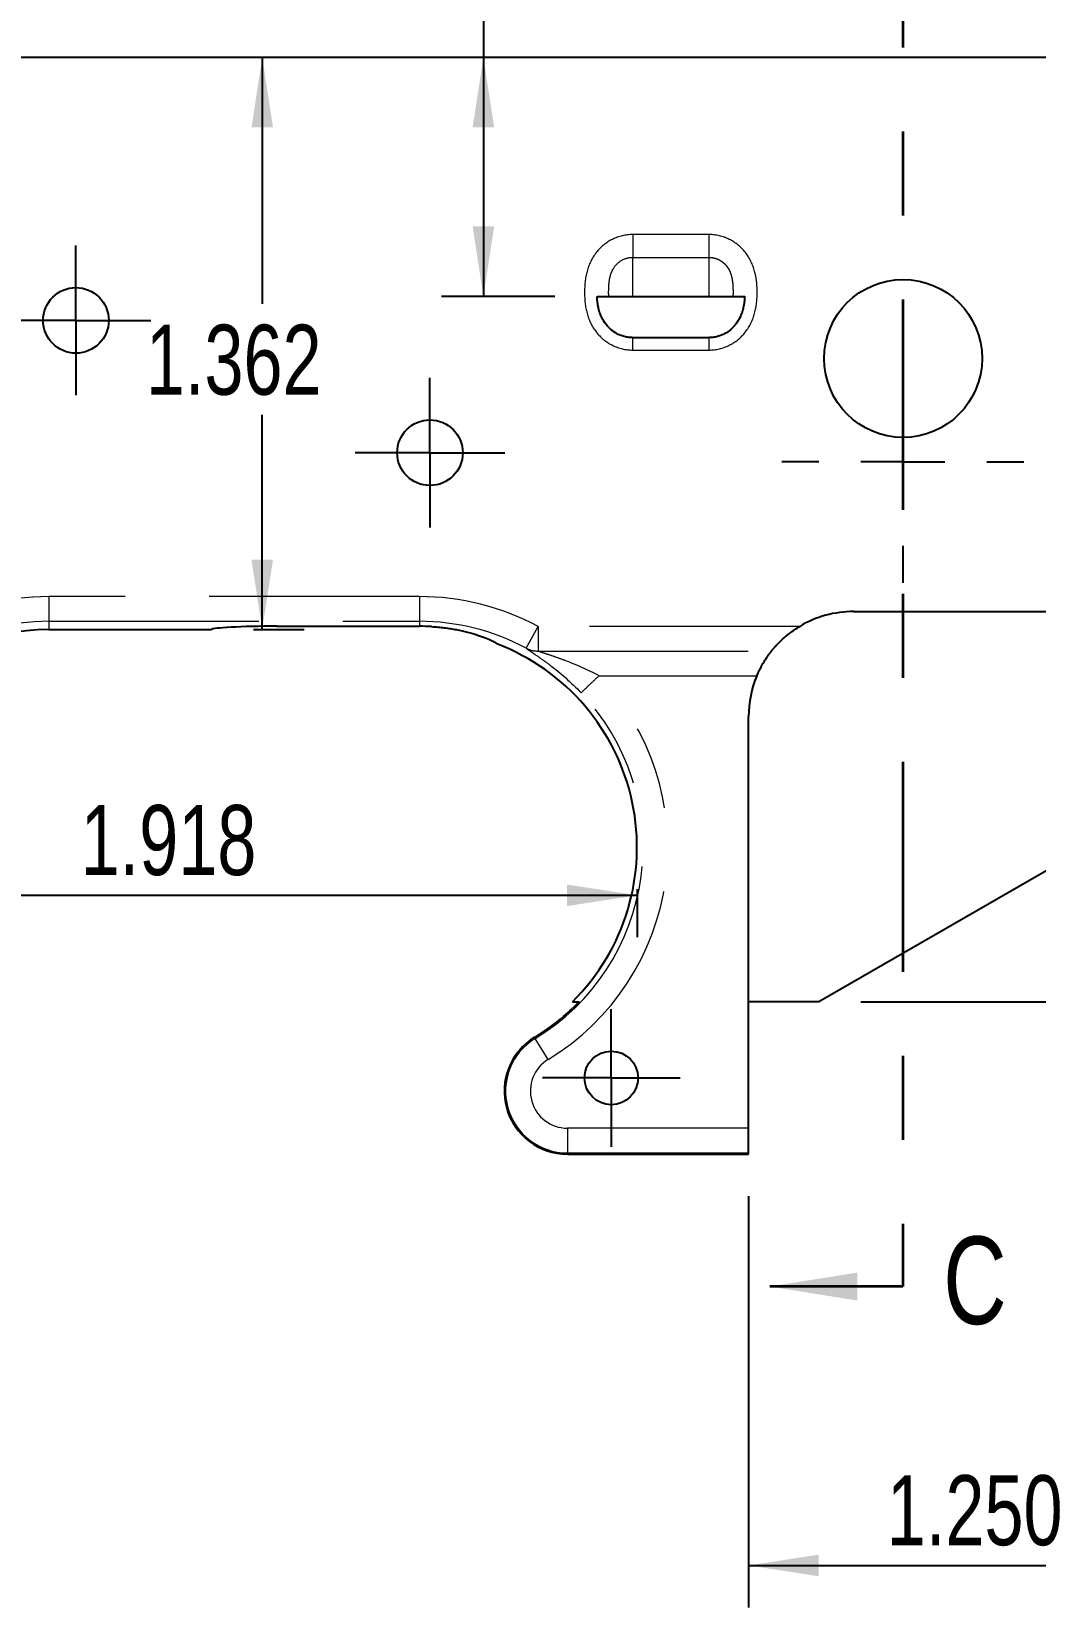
# Model space of a CAD drawing. Header units: inches. Extents: x 0.2 to 16.8, y 0.2 to 10.8.
# Drawn here: x 14.311 to 15.505, y 5.488 to 7.364 of the extents above; entities that cross this region are included whole.
import ezdxf

# ---------------------------------------------------------------- set-up
doc = ezdxf.new("R2010")
doc.units = ezdxf.units.IN
doc.header["$MEASUREMENT"] = 0
doc.linetypes.add('CENTER', pattern=[0.4, 0.25, -0.05, 0.05, -0.05])
doc.linetypes.add('PHANTOM', pattern=[0.5, 0.25, -0.05, 0.05, -0.05, 0.05, -0.05])
doc.layers.add('FORMAT', color=7, linetype='Continuous')
doc.styles.add('SLDTEXTSTYLE0', font='TXT', dxfattribs={"width": 0.75})
doc.dimstyles.new('SLDDIMSTYLE14', dxfattribs={"dimtxt": 0.083333, "dimasz": 0.083333, "dimexe": 0, "dimexo": 0.0625, "dimgap": 0.020833, "dimtad": 0, "dimtih": 1, "dimtoh": 1, "dimdec": 3, "dimlfac": 2, "dimrnd": 1e-09, "dimzin": 12, "dimdsep": 46, "dimtxsty": 'SLDTEXTSTYLE0', "dimsah": 1, "dimcen": 0.09, "dimadec": 0, "dimazin": 3, "dimtfac": 1, "dimtdec": 3, "dimtofl": 0, "dimtmove": 0, "dimatfit": 3, "dimfxl": 1, "dimfrac": 2, "dimtolj": 1, "dimtzin": 12, "dimarcsym": 0})
doc.dimstyles.new('SLDDIMSTYLE17', dxfattribs={"dimtxt": 0.083333, "dimasz": 0.083333, "dimexe": 0, "dimexo": 0.0625, "dimgap": 0.020833, "dimtad": 2, "dimdec": 3, "dimlfac": 2, "dimrnd": 1e-09, "dimzin": 12, "dimdsep": 46, "dimtxsty": 'SLDTEXTSTYLE0', "dimsah": 1, "dimcen": 0.09, "dimadec": 0, "dimazin": 3, "dimtfac": 1, "dimtdec": 3, "dimtofl": 0, "dimtmove": 0, "dimatfit": 3, "dimfxl": 1, "dimfrac": 2, "dimtolj": 1, "dimtzin": 12, "dimarcsym": 0})
doc.dimstyles.new('SLDDIMSTYLE28', dxfattribs={"dimtxt": 0.083333, "dimasz": 0.083333, "dimexe": 0, "dimexo": 0.0625, "dimgap": 0.020833, "dimtad": 2, "dimdec": 3, "dimlfac": 2, "dimrnd": 1e-09, "dimzin": 4, "dimdsep": 46, "dimtxsty": 'SLDTEXTSTYLE0', "dimsah": 1, "dimcen": 0.09, "dimadec": 0, "dimazin": 1, "dimtfac": 1, "dimtdec": 3, "dimtofl": 0, "dimtmove": 0, "dimatfit": 3, "dimfxl": 1, "dimfrac": 2, "dimtolj": 1, "dimtzin": 12, "dimarcsym": 0})
doc.dimstyles.new('SLDDIMSTYLE8', dxfattribs={"dimtxt": 0.083333, "dimasz": 0.083333, "dimexe": 0, "dimexo": 0.0625, "dimgap": 0.020833, "dimtad": 0, "dimtih": 1, "dimtoh": 1, "dimdec": 3, "dimlfac": 2, "dimrnd": 1e-09, "dimzin": 4, "dimdsep": 46, "dimtxsty": 'SLDTEXTSTYLE0', "dimsah": 1, "dimcen": 0, "dimadec": 0, "dimazin": 1, "dimtfac": 1, "dimtdec": 3, "dimtofl": 0, "dimtmove": 0, "dimatfit": 3, "dimfxl": 1, "dimfrac": 2, "dimtolj": 1, "dimtzin": 12, "dimarcsym": 0})

# ---------------------------------------------------------------- blocks, each defined once
blk = doc.blocks.new('SW_SYMBOL_HOLE_SPOT')
at = {"layer": 'FORMAT', "color": 0}
for p, q in [((0, 34.45), (0, 2.95)), ((62.99, 2.95), (62.99, 34.45)), ((0, 2.95), (62.99, 2.95))]:
    blk.add_line(p, q, dxfattribs=at)
blk = doc.blocks.new('SW_SYMBOL_HOLE_DEPTH')
at = {"layer": 'FORMAT', "color": 0}
for p, q in [((0, 34.45), (31.5, 34.45)), ((15.75, 34.45), (15.75, 2.95)), ((3.94, 21.85), (15.75, 2.95)), ((27.56, 21.85), (15.75, 2.95))]:
    blk.add_line(p, q, dxfattribs=at)
blk = doc.blocks.new('_D_31')
at = {"layer": 'FORMAT'}
for p, q in [((15.7496, 8.3216), (15.5308, 8.3216)), ((15.7496, 7.2707), (15.7496, 8.3216))]:
    blk.add_line(p, q, dxfattribs=at)
blk.add_solid([(15.7496, 7.2707), (15.7624, 7.354), (15.7368, 7.354)], dxfattribs=at)
at = {"layer": 'FORMAT', "xscale": 0.0027037109, "yscale": 0.0027037109, "zscale": 0.0027037109}
for name, p in [('SW_SYMBOL_HOLE_SPOT', (14.4753, 8.2007)), ('SW_SYMBOL_HOLE_DEPTH', (15.103, 8.2007))]:
    blk.add_blockref(name, p, dxfattribs=at)
at = {"layer": 'FORMAT', "attachment_point": 1, "style": 'SLDTEXTSTYLE0'}
for s, insert, char_height in [('%%c', (14.5309, 8.429), 0.08333), ('.440 THRU ALL', (14.688, 8.429), 0.083333), ('%%c', (14.7004, 8.2966), 0.08333), ('.252', (14.8574, 8.2966), 0.08333), ('.050', (15.2534, 8.2966), 0.08333)]:
    blk.add_mtext(s, dxfattribs=dict(at, insert=insert, char_height=char_height))
blk = doc.blocks.new('_D_33')
at = {"layer": 'FORMAT'}
for p, q in [((14.5984, 7.5986), (14.8484, 7.5986)), ((14.8484, 7.5986), (14.8484, 7.3327)), ((14.8484, 7.3327), (14.8484, 7.0482)), ((14.9336, 7.0482), (14.7984, 7.0482))]:
    blk.add_line(p, q, dxfattribs=at)
for points in [[(14.8484, 7.3327), (14.8356, 7.2494), (14.8613, 7.2494)], [(14.8484, 7.0482), (14.8613, 7.1316), (14.8356, 7.1316)]]:
    blk.add_solid(points, dxfattribs=at)
at = {"layer": 'FORMAT', "insert": (14.383, 7.6398), "char_height": 0.08333, "attachment_point": 1, "style": 'SLDTEXTSTYLE0'}
blk.add_mtext('.569', dxfattribs=at)
blk = doc.blocks.new('_D_34')
at = {"layer": 'FORMAT'}
for p, q in [((14.5853, 7.3327), (14.5853, 7.0396)), ((14.5853, 6.6517), (14.5853, 6.9072)), ((14.575, 6.6517), (14.6353, 6.6517))]:
    blk.add_line(p, q, dxfattribs=at)
for points in [[(14.5853, 7.3327), (14.5725, 7.2494), (14.5981, 7.2494)], [(14.5853, 6.6517), (14.5981, 6.735), (14.5725, 6.735)]]:
    blk.add_solid(points, dxfattribs=at)
at = {"layer": 'FORMAT', "insert": (14.4468, 7.0146), "char_height": 0.08333, "attachment_point": 1, "style": 'SLDTEXTSTYLE0'}
blk.add_mtext('1.362', dxfattribs=at)
blk = doc.blocks.new('_D_35')
at = {"layer": 'FORMAT'}
for p, q in [((15.789, 6.4712), (15.789, 5.4879)), ((15.164, 5.9775), (15.164, 5.4879)), ((15.164, 5.5379), (15.789, 5.5379))]:
    blk.add_line(p, q, dxfattribs=at)
for points in [[(15.164, 5.5379), (15.2473, 5.525), (15.2473, 5.5507)], [(15.789, 5.5379), (15.7056, 5.5507), (15.7056, 5.525)]]:
    blk.add_solid(points, dxfattribs=at)
at = {"layer": 'FORMAT', "insert": (15.3284, 5.6453), "char_height": 0.08333, "attachment_point": 1, "style": 'SLDTEXTSTYLE0'}
blk.add_mtext('1.250', dxfattribs=at)
blk = doc.blocks.new('_D_36')
at = {"layer": 'FORMAT'}
for p, q in [((15.839, 6.6732), (16.1757, 6.6732)), ((16.1257, 6.2087), (16.1257, 6.6732)), ((15.2976, 6.2087), (16.1757, 6.2087))]:
    blk.add_line(p, q, dxfattribs=at)
for points in [[(16.1257, 6.6732), (16.1129, 6.5899), (16.1386, 6.5899)], [(16.1257, 6.2087), (16.1386, 6.292), (16.1129, 6.292)]]:
    blk.add_solid(points, dxfattribs=at)
at = {"layer": 'FORMAT', "insert": (16.0183, 6.3275), "char_height": 0.08333, "attachment_point": 1, "rotation": 90, "style": 'SLDTEXTSTYLE0'}
blk.add_mtext('.929', dxfattribs=at)
blk = doc.blocks.new('_D_37')
at = {"layer": 'FORMAT'}
for p, q in [((14.0723, 6.3427), (14.0723, 6.2855)), ((15.0312, 6.3427), (15.0312, 6.2855)), ((14.0723, 6.3355), (15.0312, 6.3355))]:
    blk.add_line(p, q, dxfattribs=at)
for points in [[(14.0723, 6.3355), (14.1556, 6.3226), (14.1556, 6.3483)], [(15.0312, 6.3355), (14.9478, 6.3483), (14.9478, 6.3226)]]:
    blk.add_solid(points, dxfattribs=at)
at = {"layer": 'FORMAT', "insert": (14.3692, 6.4429), "char_height": 0.08333, "attachment_point": 1, "style": 'SLDTEXTSTYLE0'}
blk.add_mtext('1.918', dxfattribs=at)
blk = doc.blocks.new('SW_CENTERMARKSYMBOL_18')
at = {"layer": 'FORMAT', "color": 0}
for p, q in [((0, 0.1), (0, 0.144)), ((0, 0), (0, 0.05)), ((-0.1, 0), (-0.144, 0)), ((0, 0), (-0.05, 0)), ((0, 0), (0, -0.05)), ((0, 0), (0.05, 0)), ((0.1, 0), (0.144, 0)), ((0, -0.1), (0, -0.144))]:
    blk.add_line(p, q, dxfattribs=at)
blk = doc.blocks.new('SW_CENTERMARKSYMBOL_22')
at = {"layer": 'FORMAT', "color": 0}
for p, q in [((0, 0.05), (0, 0.089)), ((0, 0), (0, 0.05)), ((-0.05, 0), (-0.089, 0)), ((0, 0), (-0.05, 0)), ((0, 0), (0, -0.05)), ((0, 0), (0.05, 0)), ((0.05, 0), (0.089, 0)), ((0, -0.05), (0, -0.089))]:
    blk.add_line(p, q, dxfattribs=at)
blk = doc.blocks.new('SW_CENTERMARKSYMBOL_23')
at = {"layer": 'FORMAT', "color": 0}
for p, q in [((0, 0.05), (0, 0.081875)), ((0, 0), (0, 0.05)), ((-0.05, 0), (-0.081875, 0)), ((0, 0), (-0.05, 0)), ((0, 0), (0, -0.05)), ((0, 0), (0.05, 0)), ((0.05, 0), (0.081875, 0)), ((0, -0.05), (0, -0.081875))]:
    blk.add_line(p, q, dxfattribs=at)
blk = doc.blocks.new('SW_CENTERMARKSYMBOL_24')
at = {"layer": 'FORMAT', "color": 0}
for p, q in [((0, 0.05), (0, 0.089)), ((0, 0), (0, 0.05)), ((-0.05, 0), (-0.089, 0)), ((0, 0), (-0.05, 0)), ((0, 0), (0, -0.05)), ((0, 0), (0.05, 0)), ((0.05, 0), (0.089, 0)), ((0, -0.05), (0, -0.089))]:
    blk.add_line(p, q, dxfattribs=at)

msp = doc.modelspace()

# ---------------------------------------------------------------- linework, layer by layer
at = {"color": 7, "linetype": 'CENTER', "lineweight": 35}
msp.add_line((15.3476, 7.59445), (15.3476, 5.869804), dxfattribs=at)
at = {"color": 7, "linetype": 'Continuous', "lineweight": 25}
for p, q in [((15.683765, 7.332699), (14.297011, 7.332699)), ((15.026167, 7.04825), (15.116718, 7.04825)), ((15.116718, 6.999173), (15.026167, 6.999173)), ((15.288962, 6.67325), (15.676871, 6.67325)), ((14.331285, 6.651673), (14.524985, 6.651673)), ((14.524985, 6.651673), (14.525001, 6.651714)), ((14.602741, 6.655708), (14.77223, 6.655708)), ((14.864537, 6.634704), (14.864552, 6.634655)), ((15.163962, 6.058372), (15.163962, 6.54825)), ((15.788962, 6.521243), (15.247592, 6.208683)), ((14.954416, 6.208683), (14.954359, 6.208683)), ((15.247592, 6.208683), (15.163962, 6.208683)), ((15.163962, 6.028885), (15.163962, 6.058372)), ((14.948298, 6.027463), (15.163962, 6.027463)), ((15.163962, 6.027463), (15.163962, 6.028885))]:
    msp.add_line(p, q, dxfattribs=at)
at = {"color": 8, "linetype": 'PHANTOM', "lineweight": 18}
for p, q in [((15.116718, 7.1219), (15.026167, 7.1219)), ((15.026167, 7.04825), (15.026167, 7.09477)), ((15.026167, 7.09477), (15.116718, 7.09477)), ((15.116718, 7.09477), (15.116718, 7.04825)), ((15.026167, 6.984442), (15.116718, 6.984442)), ((14.77223, 6.691053), (14.331285, 6.691053)), ((14.331285, 6.691053), (14.331285, 6.661566)), ((14.77223, 6.691053), (14.77223, 6.661566)), ((14.331285, 6.661566), (14.77223, 6.661566)), ((14.331285, 6.661566), (14.331285, 6.651714)), ((14.77223, 6.661566), (14.77223, 6.655708)), ((14.525001, 6.651714), (14.331285, 6.651714)), ((14.331285, 6.651714), (14.331285, 6.651673)), ((14.899461, 6.629551), (14.913417, 6.655527)), ((15.2248, 6.655527), (14.913417, 6.655527)), ((14.913417, 6.655527), (14.913417, 6.626173)), ((14.913417, 6.626173), (15.191222, 6.626173)), ((14.986014, 6.596819), (15.173784, 6.596819)), ((14.910188, 6.165231), (14.909451, 6.166447)), ((14.925477, 6.140017), (14.910188, 6.165231)), ((15.163962, 6.058372), (14.948298, 6.058372)), ((14.948298, 6.058372), (14.948298, 6.028885)), ((14.948298, 6.028885), (15.163962, 6.028885)), ((14.948298, 6.028885), (14.948298, 6.027463))]:
    msp.add_line(p, q, dxfattribs=at)
at = {"color": 7, "linetype": 'Continuous', "lineweight": 35}
msp.add_line((15.3476, 5.869804), (15.189266, 5.869804), dxfattribs=at)
at = {"color": 7, "linetype": 'Continuous', "lineweight": 25}
for centre, radius in [((14.363568, 7.019707), 0.039), ((15.34782, 6.974431), 0.094), ((14.784828, 6.862226), 0.039), ((15.000576, 6.118132), 0.031875)]:
    msp.add_circle(centre, radius, dxfattribs=at)
at = {"color": 8, "linetype": 'PHANTOM', "lineweight": 18}
for centre, radius, start, end in [((14.331285, 6.392738), 0.298315, 90, 119.311415), ((14.77223, 6.392738), 0.298315, 61.752304, 90), ((14.331285, 6.392738), 0.268828, 90, 119.311415), ((14.77223, 6.392738), 0.268828, 61.752304, 90), ((14.331285, 6.392738), 0.258976, 90, 225.292271), ((14.77223, 6.392738), 0.258976, 314.707729, 69.118695), ((14.77223, 6.392738), 0.295555, 301.232259, 43.669718), ((14.77223, 6.392738), 0.266068, 301.232259, 43.669718), ((14.948298, 6.102384), 0.073499, 121.232259, 270), ((14.948298, 6.102384), 0.044012, 121.232259, 270)]:
    msp.add_arc(centre, radius, start, end, dxfattribs=at)
at = {"color": 7, "linetype": 'Continuous', "lineweight": 25}
for centre, radius, start, end in [((15.288962, 6.54825), 0.125, 90, 120.883402), ((14.331285, 6.392738), 0.258935, 90, 180), ((14.77223, 6.392738), 0.26297, 86.824534, 90), ((14.77223, 6.392738), 0.258935, 314.698683, 69.111642), ((15.288962, 6.54825), 0.125, 157.135496, 180), ((14.77223, 6.392738), 0.264646, 301.232259, 313.512047), ((14.948298, 6.102384), 0.074921, 121.232259, 270)]:
    msp.add_arc(centre, radius, start, end, dxfattribs=at)
msp.add_ellipse((14.602741, 6.651633), major_axis=(0.077756, 0), ratio=0.05240778, start_param=1.57079633, end_param=3.12171693, dxfattribs=at)
at = {"color": 8, "linetype": 'PHANTOM', "lineweight": 18}
for points, knots in [([(15.026167, 7.1219), (15.017798, 7.1219), (15.009424, 7.119914), (14.994431, 7.112488), (14.987856, 7.107004), (14.977544, 7.093809), (14.973898, 7.086094), (14.969535, 7.069942), (14.968757, 7.061528), (14.968754, 7.044791), (14.969555, 7.036381), (14.973932, 7.020209), (14.977512, 7.012523), (14.987835, 6.999338), (14.994447, 6.993848), (15.009444, 6.986424), (15.017798, 6.984442), (15.026167, 6.984442)], [0, 0, 0, 0, 0.125, 0.125, 0.25, 0.25, 0.375, 0.375, 0.5, 0.5, 0.625, 0.625, 0.75, 0.75, 0.875, 0.875, 1, 1, 1, 1]), ([(15.026167, 7.1219), (15.026167, 7.116166), (15.026167, 7.110444), (15.026167, 7.100868), (15.026167, 7.097033), (15.026167, 7.09477)], [0, 0, 0, 0, 0.5, 0.5, 1, 1, 1, 1]), ([(15.116718, 7.1219), (15.116718, 7.116166), (15.116718, 7.110435), (15.116718, 7.100884), (15.116718, 7.097033), (15.116718, 7.09477)], [0, 0, 0, 0, 0.5, 0.5, 1, 1, 1, 1]), ([(15.116718, 6.984442), (15.125086, 6.984442), (15.133458, 6.986431), (15.148451, 6.993859), (15.15503, 6.999341), (15.165345, 7.012532), (15.168987, 7.020247), (15.173356, 7.036401), (15.174125, 7.044814), (15.174131, 7.057366), (15.173944, 7.061546), (15.173002, 7.06986), (15.172242, 7.074001), (15.168955, 7.08613), (15.165369, 7.093818), (15.15505, 7.107006), (15.148441, 7.112496), (15.133443, 7.11992), (15.125086, 7.1219), (15.116718, 7.1219)], [0, 0, 0, 0, 0.125, 0.125, 0.25, 0.25, 0.375, 0.375, 0.5, 0.5, 0.5625, 0.5625, 0.625, 0.625, 0.75, 0.75, 0.875, 0.875, 1, 1, 1, 1]), ([(14.997538, 7.04825), (14.997421, 7.05158), (14.997425, 7.055044), (14.997676, 7.061697), (14.997936, 7.064843), (14.998823, 7.070509), (14.99945, 7.073088), (15.001136, 7.077867), (15.002194, 7.080059), (15.006014, 7.08605), (15.009397, 7.089243), (15.017254, 7.093602), (15.021712, 7.094771), (15.026167, 7.09477)], [0, 0, 0, 0, 0.125, 0.125, 0.25, 0.25, 0.375, 0.375, 0.5, 0.5, 0.75, 0.75, 1, 1, 1, 1]), ([(15.116718, 7.09477), (15.117493, 7.09475), (15.119009, 7.094711), (15.121215, 7.094409), (15.123289, 7.093963), (15.125224, 7.093383), (15.127017, 7.0927), (15.128665, 7.091934), (15.130171, 7.091109), (15.131536, 7.090243), (15.132766, 7.089356), (15.133869, 7.088467), (15.13485, 7.08759), (15.135718, 7.086741), (15.136481, 7.085931), (15.137144, 7.08517), (15.137716, 7.084469), (15.138203, 7.083835), (15.13861, 7.083274), (15.138944, 7.082794), (15.139209, 7.082397), (15.13995, 7.081253), (15.141106, 7.079208), (15.142581, 7.075798), (15.143986, 7.07112), (15.144788, 7.066215), (15.145222, 7.06124), (15.145412, 7.056815), (15.145455, 7.052373), (15.145377, 7.04947), (15.145344, 7.04825)], [0, 0, 0, 0, 0.03733905, 0.07302305, 0.10707141, 0.13949424, 0.1702974, 0.19948519, 0.22706123, 0.25302974, 0.27739856, 0.30016897, 0.32133422, 0.34088194, 0.35879587, 0.37505731, 0.38964615, 0.4025419, 0.41372447, 0.42317494, 0.43087618, 0.43681347, 0.48924525, 0.5445945, 0.61717618, 0.72689368, 0.78631039, 0.85986275, 0.94107524, 1, 1, 1, 1]), ([(14.899461, 6.629551), (14.899842, 6.629065), (14.901269, 6.628034), (14.905079, 6.625414), (14.907418, 6.623847), (14.912612, 6.620327), (14.915475, 6.618371), (14.921424, 6.614168), (14.924493, 6.611928), (14.939933, 6.600167), (14.952811, 6.588897), (14.964685, 6.576458)], [0, 0, 0, 0, 0.125, 0.125, 0.25, 0.25, 0.375, 0.375, 0.5, 0.5, 1, 1, 1, 1]), ([(14.986014, 6.596819), (14.972824, 6.603728), (14.9585, 6.609978), (14.941318, 6.616484), (14.937903, 6.617722), (14.93128, 6.620043), (14.928093, 6.621122), (14.922307, 6.62306), (14.9197, 6.62392), (14.915449, 6.625354), (14.913853, 6.625915), (14.913417, 6.626173)], [0, 0, 0, 0, 0.5, 0.5, 0.625, 0.625, 0.75, 0.75, 0.875, 0.875, 1, 1, 1, 1]), ([(14.986014, 6.596819), (14.983312, 6.594239), (14.98061, 6.59166), (14.97559, 6.586868), (14.973273, 6.584656), (14.969352, 6.580913), (14.967749, 6.579383), (14.965486, 6.577223), (14.964827, 6.576593), (14.964685, 6.576458)], [0, 0, 0, 0, 0.25, 0.25, 0.5, 0.5, 0.75, 0.75, 1, 1, 1, 1])]:
    msp.add_open_spline(points, degree=3, knots=knots, dxfattribs=at)
at = {"color": 7, "linetype": 'Continuous', "lineweight": 25}
for points, knots in [([(14.98359, 7.04825), (14.984229, 7.04825), (14.985473, 7.04825), (14.987175, 7.048251), (14.9887, 7.048252), (14.990051, 7.048252), (14.99124, 7.048252), (14.992279, 7.048251), (14.993179, 7.048251), (14.993953, 7.04825), (14.995108, 7.04825), (14.996463, 7.04825), (14.997188, 7.04825), (14.997538, 7.04825)], [0, 0, 0, 0, 0.09402531, 0.18305736, 0.26712516, 0.34623259, 0.42037271, 0.48953664, 0.55371806, 0.61291486, 0.66712898, 0.83930609, 1, 1, 1, 1]), ([(15.026167, 6.999171), (15.02531, 6.999187), (15.023602, 6.99922), (15.021058, 6.999479), (15.018552, 6.999886), (15.01609, 7.00045), (15.011156, 7.001904), (15.004746, 7.005), (14.997266, 7.011112), (14.99125, 7.018645), (14.987432, 7.026796), (14.985552, 7.033367), (14.984498, 7.03863), (14.983882, 7.043346), (14.983678, 7.04677), (14.98359, 7.04825)], [0, 0, 0, 0, 0.03556097, 0.07089238, 0.1060096, 0.14092391, 0.1756443, 0.31947811, 0.43230818, 0.57441457, 0.71575394, 0.80281865, 0.85766797, 0.93845611, 1, 1, 1, 1]), ([(14.99754, 7.04825), (14.997758, 7.048249), (14.998225, 7.048246), (14.999268, 7.048235), (15.000713, 7.048225), (15.002672, 7.048219), (15.00521, 7.048217), (15.008373, 7.048222), (15.012154, 7.04823), (15.016482, 7.04824), (15.021216, 7.048248), (15.024508, 7.048249), (15.026167, 7.04825)], [0, 0, 0, 0, 0.0633486, 0.13539054, 0.2164232, 0.30655397, 0.40561003, 0.51304599, 0.62787041, 0.7486182, 0.87339442, 1, 1, 1, 1]), ([(15.116718, 7.04825), (15.117548, 7.04825), (15.119206, 7.048249), (15.121668, 7.048247), (15.124077, 7.048244), (15.126407, 7.048239), (15.128634, 7.048235), (15.130738, 7.04823), (15.132704, 7.048226), (15.13452, 7.048222), (15.13618, 7.048219), (15.137682, 7.048218), (15.139027, 7.048218), (15.140219, 7.048219), (15.141265, 7.048222), (15.142174, 7.048226), (15.142955, 7.048231), (15.143621, 7.048236), (15.144182, 7.048241), (15.144648, 7.048245), (15.145035, 7.048249), (15.145243, 7.04825), (15.145344, 7.04825)], [0, 0, 0, 0, 0.06340398, 0.12663903, 0.18941402, 0.25144507, 0.31246218, 0.372215, 0.43047752, 0.48705139, 0.54176788, 0.59448855, 0.6451047, 0.69353598, 0.73972811, 0.78365028, 0.82529218, 0.86466098, 0.90177837, 0.93667776, 0.96940179, 1, 1, 1, 1]), ([(15.159292, 7.04825), (15.159231, 7.047161), (15.159098, 7.044777), (15.1587, 7.040931), (15.15794, 7.036051), (15.1568, 7.031306), (15.154867, 7.025662), (15.152086, 7.019724), (15.147691, 7.013558), (15.142269, 7.008186), (15.136889, 7.004473), (15.131528, 7.001942), (15.126821, 7.000394), (15.121849, 6.99937), (15.11844, 6.999238), (15.116718, 6.999171)], [0, 0, 0, 0, 0.04526323, 0.09903371, 0.16036146, 0.25012502, 0.30102309, 0.40779819, 0.52095984, 0.6132552, 0.72334693, 0.79024096, 0.85865518, 0.92857585, 1, 1, 1, 1]), ([(15.145344, 7.04825), (15.145532, 7.04825), (15.145928, 7.048251), (15.146787, 7.048254), (15.147921, 7.048256), (15.149392, 7.048257), (15.151233, 7.048256), (15.153484, 7.048254), (15.156157, 7.048251), (15.158225, 7.04825), (15.159292, 7.04825)], [0, 0, 0, 0, 0.09170894, 0.19285794, 0.30352252, 0.4237525, 0.55355236, 0.69288006, 0.84168334, 1, 1, 1, 1]), ([(14.786796, 6.655304), (14.788066, 6.655227), (14.790599, 6.655074), (14.794379, 6.654764), (14.798128, 6.654397), (14.801845, 6.653968), (14.805528, 6.653481), (14.809178, 6.652935), (14.812792, 6.652333), (14.819848, 6.651037), (14.829912, 6.648745), (14.841566, 6.645295), (14.851239, 6.64178), (14.85731, 6.639122), (14.860905, 6.637315), (14.862888, 6.636174), (14.864178, 6.635268), (14.864417, 6.634892), (14.864537, 6.634704)], [0, 0, 0, 0, 0.03116081, 0.06218659, 0.09314893, 0.12411991, 0.15517161, 0.18637556, 0.21780232, 0.24952099, 0.37420005, 0.50010624, 0.62499205, 0.74920891, 0.81285047, 0.87542183, 0.93758261, 1, 1, 1, 1]), ([(15.191222, 6.626173), (15.191297, 6.626266), (15.191445, 6.626453), (15.191824, 6.626928), (15.192316, 6.627537), (15.192933, 6.628287), (15.193672, 6.629166), (15.194534, 6.630169), (15.195517, 6.631286), (15.196624, 6.632508), (15.197852, 6.633827), (15.199891, 6.635948), (15.203008, 6.639036), (15.2075, 6.643119), (15.212649, 6.647327), (15.218435, 6.651569), (15.222637, 6.654182), (15.2248, 6.655527)], [0, 0, 0, 0, 0.03834776, 0.07668114, 0.11512363, 0.15379766, 0.19282349, 0.23231815, 0.27239458, 0.31316089, 0.35471978, 0.39716822, 0.50539316, 0.61889898, 0.73864496, 0.86544889, 1, 1, 1, 1]), ([(15.173784, 6.596819), (15.17412, 6.597601), (15.174824, 6.59924), (15.175992, 6.601765), (15.1773, 6.604453), (15.178545, 6.606864), (15.179939, 6.609411), (15.181728, 6.612536), (15.184143, 6.616407), (15.186603, 6.620051), (15.188561, 6.622725), (15.189889, 6.624483), (15.190788, 6.625633), (15.19108, 6.625996), (15.191222, 6.626173)], [0, 0, 0, 0, 0.05457767, 0.11436041, 0.17936526, 0.24960529, 0.29503413, 0.37721998, 0.50268134, 0.63695167, 0.74957206, 0.83786876, 0.92114682, 1, 1, 1, 1]), ([(14.961816, 6.208683), (14.961829, 6.208672), (14.961856, 6.208649), (14.961742, 6.208458), (14.961512, 6.208152), (14.961, 6.20753), (14.959974, 6.206373), (14.958325, 6.204634), (14.956442, 6.20273), (14.955119, 6.20146), (14.95444, 6.200809)], [0, 0, 0, 0, 0.06703086, 0.13321636, 0.2005979, 0.27111507, 0.44195521, 0.63038941, 0.81049454, 1, 1, 1, 1])]:
    msp.add_open_spline(points, degree=3, knots=knots, dxfattribs=at)
at = {"color": 8, "linetype": 'PHANTOM', "lineweight": 18}
for points in [[(15.026167, 6.984442), (15.026167, 6.989583), (15.026167, 6.994726), (15.026167, 6.999172)], [(15.116718, 6.999172), (15.116718, 6.994726), (15.116718, 6.989583), (15.116718, 6.984442)], [(14.899461, 6.629551), (14.903728, 6.627297), (14.90857, 6.626125), (14.913417, 6.626173)]]:
    msp.add_open_spline(points, degree=3, dxfattribs=at)
at = {"color": 7, "linetype": 'Continuous', "lineweight": 25}
msp.add_open_spline([(14.954416, 6.208683), (14.956858, 6.208683), (14.959324, 6.208683), (14.961816, 6.208683)], degree=3, dxfattribs=at)
at = {"color": 7, "linetype": 'Continuous', "lineweight": 35}
msp.add_solid([(15.189266, 5.869804), (15.293433, 5.853138), (15.293433, 5.886471)], dxfattribs=at)

# ---------------------------------------------------------------- block references
at = {"layer": 'FORMAT'}
for name, p in [('SW_CENTERMARKSYMBOL_24', (14.363568, 7.019707)), ('SW_CENTERMARKSYMBOL_18', (15.3476, 6.851449)), ('SW_CENTERMARKSYMBOL_22', (14.784828, 6.862226)), ('SW_CENTERMARKSYMBOL_23', (15.000576, 6.118132))]:
    msp.add_blockref(name, p, dxfattribs=at)

# ---------------------------------------------------------------- texts
at = {"color": 7, "linetype": 'Continuous', "insert": (15.395554, 5.929389), "char_height": 0.104167, "attachment_point": 1, "style": 'SLDTEXTSTYLE0'}
msp.add_mtext('C', dxfattribs=at)

# ---------------------------------------------------------------- dimensions: what is measured, and where the dimension line sits
at = {"layer": 'FORMAT'}
dim = msp.add_diameter_dim_2p(p1=(15.749592, 7.144699), p2=(15.749592, 7.270699), text='<> THRU ALL\\P{\\fGDT;v}%%c .252 {\\fGDT;x} .050\\P', dimstyle='SLDDIMSTYLE8', dxfattribs=at)
dim.commit()
dim.dimension.update_dxf_attribs({"geometry": '_D_31', "text_midpoint": (14.971822, 8.321578), "dimtype": 163})
for base, p1, p2, dimstyle, picture, middle in [((14.848439, 7.04825), (15.6866, 7.332699), (14.98359, 7.04825), 'SLDDIMSTYLE14', '_D_33', (14.848439, 7.598583)), ((14.585317, 7.332699), (14.525001, 6.651714), (15.6866, 7.332699), 'SLDDIMSTYLE14', '_D_34', (14.585317, 6.973369)), ((16.125734, 6.67325), (15.247592, 6.208683), (15.788962, 6.67325), 'SLDDIMSTYLE17', '_D_36', (16.125734, 6.435189))]:
    dim = msp.add_linear_dim(base=base, p1=p1, p2=p2, angle=90, dimstyle=dimstyle, dxfattribs=at)
    dim.commit()
    dim.dimension.update_dxf_attribs({"geometry": picture, "text_midpoint": middle, "dimtype": 160})
for base, p1, p2, dimstyle, picture, middle in [((15.788962, 5.537864), (15.163962, 6.027463), (15.788962, 6.521243), 'SLDDIMSTYLE28', '_D_35', (15.466938, 5.537864)), ((15.031165, 6.335466), (14.072309, 6.392738), (15.031165, 6.392738), 'SLDDIMSTYLE17', '_D_37', (14.507751, 6.335466))]:
    dim = msp.add_linear_dim(base=base, p1=p1, p2=p2, dimstyle=dimstyle, dxfattribs=at)
    dim.commit()
    dim.dimension.update_dxf_attribs({"geometry": picture, "text_midpoint": middle, "dimtype": 160})

doc.saveas('drawing.dxf')
